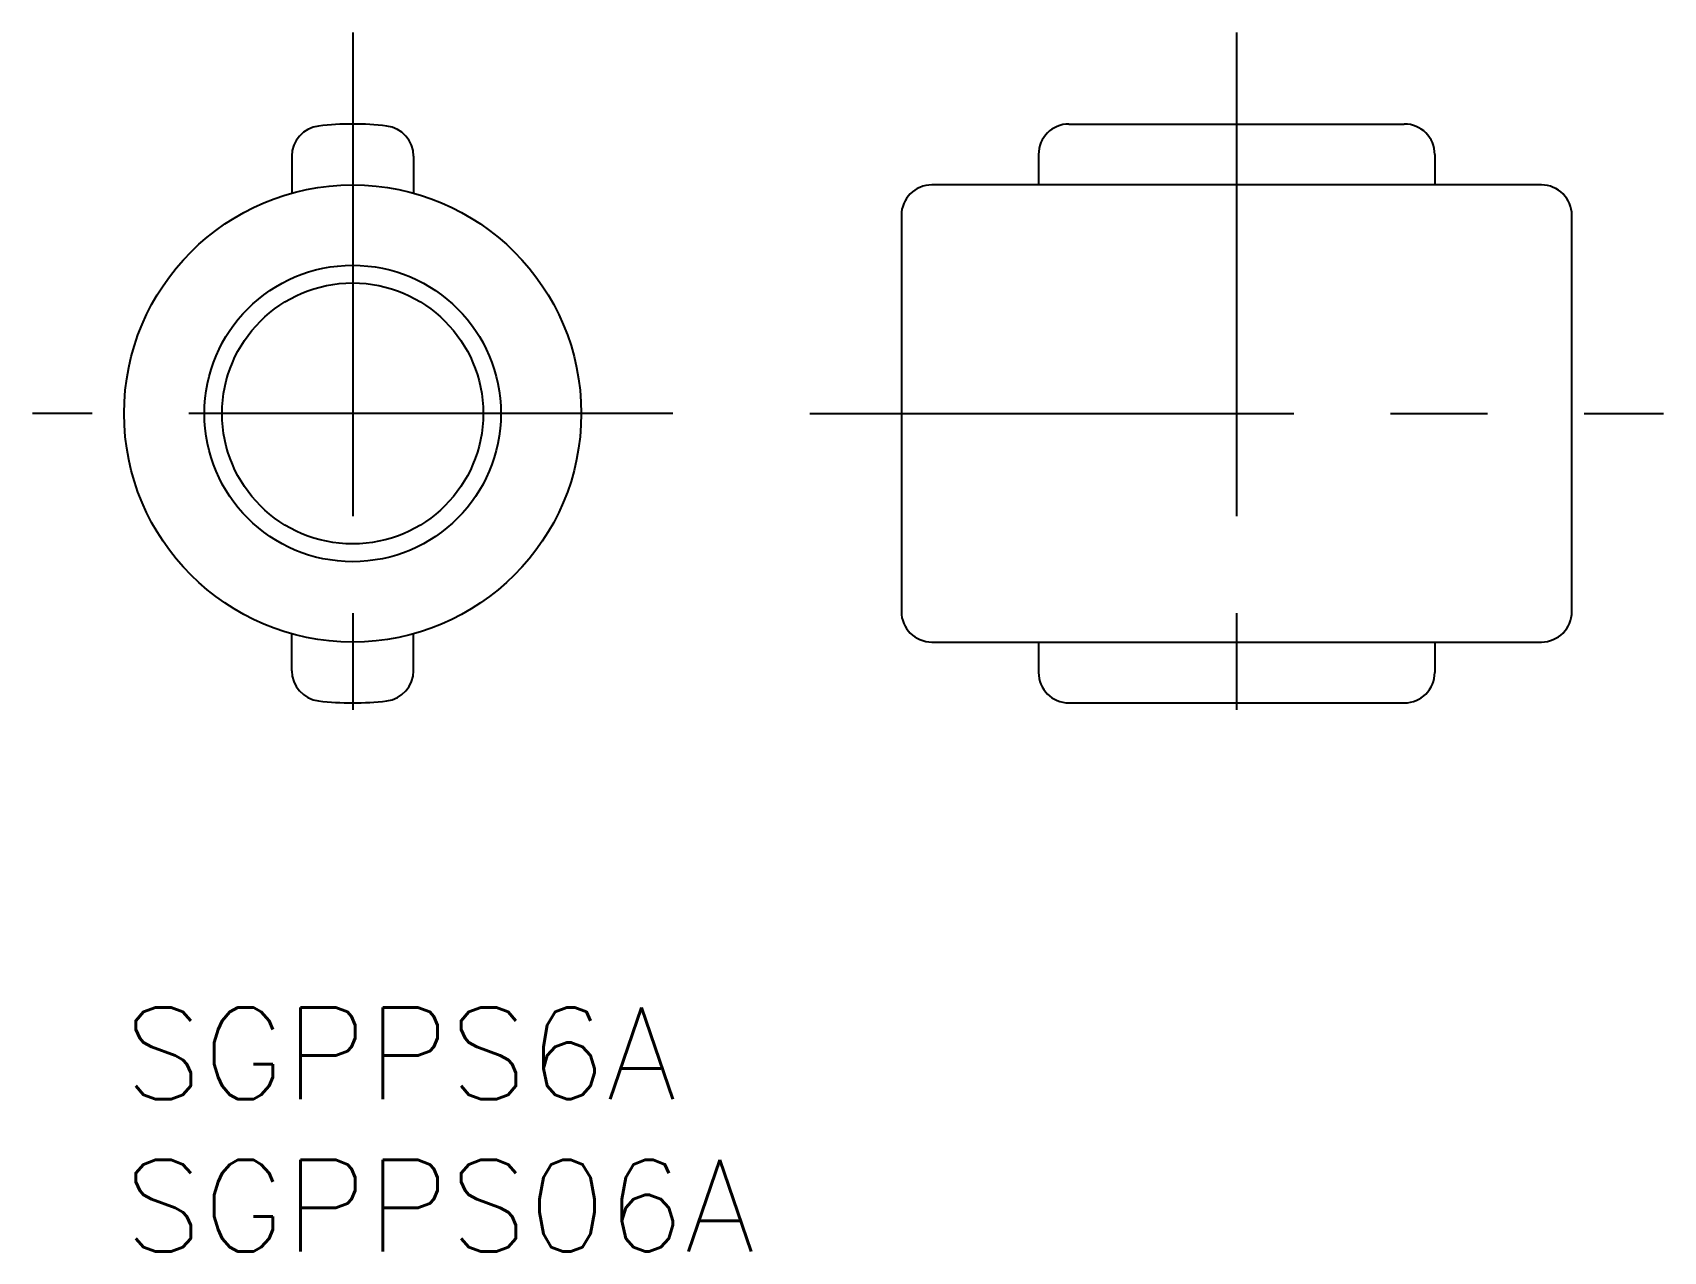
# Model space of a CAD drawing. Extents: x -3 to 50.5, y -8 to 32.
import ezdxf

# ---------------------------------------------------------------- set-up
doc = ezdxf.new("R2010")
doc.units = 0
doc.header["$LTSCALE"] = 0.5
doc.linetypes.add('CENTER', pattern=[50.8, 31.75, -6.35, 6.35, -6.35])
for name, color, linetype in [('MSM_CENTER', 1, 'CENTER'), ('MSM_CONTINUOUS', 7, 'CONTINUOUS'), ('MSM_NARROW', 5, 'CONTINUOUS'), ('MSM_PART_NUMBER', 7, 'CONTINUOUS')]:
    doc.layers.add(name, color=color, linetype=linetype)
doc.styles.get("Standard").update_dxf_attribs({"font": 'txt.shx', "height": 3, "bigfont": 'bigfont.shx'})

# ---------------------------------------------------------------- blocks, each defined once
blk = doc.blocks.new('*U4')
at = {"layer": 'MSM_PART_NUMBER'}
blk.add_text('SGPPS6A', height=3, dxfattribs=at).set_placement((0, -3))
blk = doc.blocks.new('*U5')
at = {"layer": 'MSM_PART_NUMBER'}
blk.add_text('SGPPS06A', height=3, dxfattribs=at).set_placement((0, -8))

msp = doc.modelspace()

# ---------------------------------------------------------------- linework, layer by layer
at = {"layer": 'MSM_CENTER'}
for p, q in [((7.5, 32), (7.5, 7)), ((36.5, 32), (36.5, 7)), ((18, 19.5), (-3, 19.5)), ((22.5, 19.5), (50.5, 19.5))]:
    msp.add_line(p, q, dxfattribs=at)
at = {"layer": 'MSM_CONTINUOUS'}
for p, q in [((31, 29), (42, 29)), ((5.5, 27.941), (5.5, 26.728)), ((9.5, 27.941), (9.5, 26.728)), ((30, 28), (30, 27)), ((43, 28), (43, 27)), ((46.5, 27), (26.5, 27)), ((25.5, 26), (25.5, 13)), ((47.5, 13), (47.5, 26)), ((5.5, 11.059), (5.5, 12.272)), ((9.5, 11.059), (9.5, 12.272)), ((26.5, 12), (46.5, 12)), ((30, 12), (30, 11)), ((43, 12), (43, 11)), ((31, 10), (42, 10))]:
    msp.add_line(p, q, dxfattribs=at)
for radius in [7.5, 4.283]:
    msp.add_circle((7.5, 19.5), radius, dxfattribs=at)
for centre, radius, start, end in [((6.5, 27.941), 1, 96.7563, 180), ((7.5, 19.5), 9.5, 83.2437, 96.7563), ((8.5, 27.941), 1, 0, 83.2437), ((31, 28), 1, 90, 180), ((42, 28), 1, 0, 90), ((26.5, 26), 1, 90, 180), ((46.5, 26), 1, 0, 90), ((26.5, 13), 1, 180, 270), ((46.5, 13), 1, 270, 0), ((6.5, 11.059), 1, 180, 263.2437), ((8.5, 11.059), 1, 276.7563, 0), ((31, 11), 1, 180, 270), ((42, 11), 1, 270, 0), ((7.5, 19.5), 9.5, 263.2437, 276.7563)]:
    msp.add_arc(centre, radius, start, end, dxfattribs=at)
at = {"layer": 'MSM_NARROW'}
msp.add_circle((7.5, 19.5), 4.864, dxfattribs=at)

# ---------------------------------------------------------------- block references
at = {"layer": 'MSM_CONTINUOUS'}
for name in ['*U4', '*U5']:
    msp.add_blockref(name, (0, 0), dxfattribs=at)

doc.saveas('drawing.dxf')
